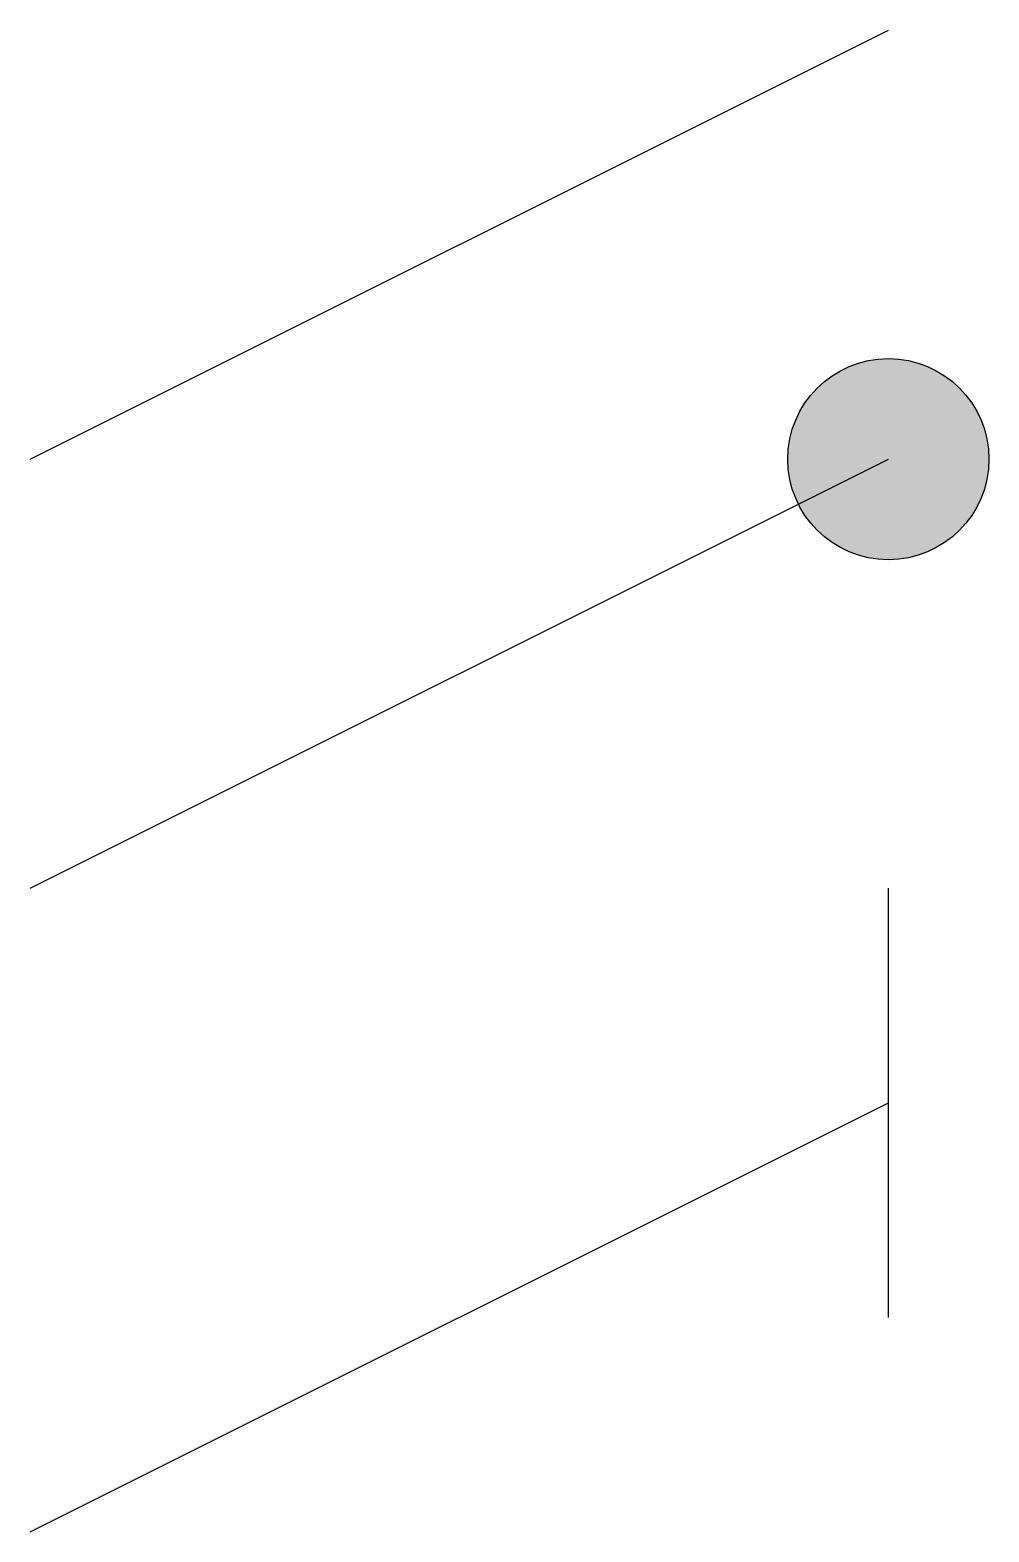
# Model space of a CAD drawing. Header units: millimetres. Extents: x -2 to 2.47, y -6 to 1.
import ezdxf

# ---------------------------------------------------------------- set-up
doc = ezdxf.new("R2010")
doc.units = ezdxf.units.MM
doc.layers.add('SYMB_FIL_FIN', color=1, linetype='Continuous')

msp = doc.modelspace()

# ---------------------------------------------------------------- hatches: boundary and pattern name
at = {"layer": 'SYMB_FIL_FIN'}
msp.add_hatch(color=256, dxfattribs=at).paths.add_polyline_path([(1.53125, -1, 1), (2.46875, -1, 1)])

# ---------------------------------------------------------------- linework, layer by layer
for p, q in [((-2, -1), (2, 1)), ((-2, -3), (2, -1)), ((2, -5), (2, -3)), ((-2, -6), (2, -4))]:
    msp.add_line(p, q, dxfattribs=at)
msp.add_circle((2, -1), 0.46875, dxfattribs=at)

doc.saveas('drawing.dxf')
